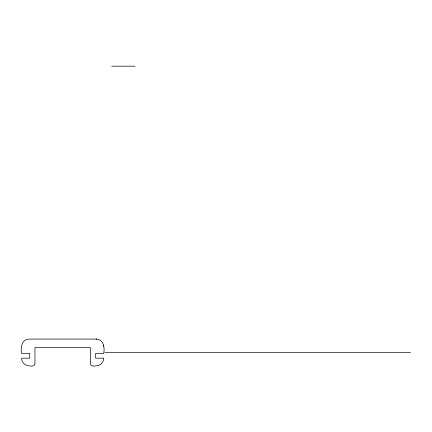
<?xml version="1.0" encoding="UTF-8"?>
<svg xmlns="http://www.w3.org/2000/svg" width="432" height="432" viewBox="0 0 432 432"><rect width="100%" height="100%" fill="white"/><g stroke="black" fill="none" stroke-linecap="round" stroke-linejoin="round"><path stroke-width="0.65" d="M111.721 66.193L135.108 66.193M96.066 339.077L29.236 339.077C21.816 339.044 20.369 347.641 21.6 353.398L29.716 353.398L29.716 358.171L21.6 358.171C21.562 361.282 23.636 364.273 26.568 365.326C29.176 365.828 34.214 367.411 34.965 363.895L34.965 347.571L90.342 347.571L90.342 363.895C91.093 367.411 96.131 365.828 98.739 365.326C101.671 364.273 103.745 361.282 103.707 358.171L95.591 358.171L95.591 353.398L103.707 353.398C104.938 347.641 103.491 339.044 96.066 339.077L96.611 339.093M104.852 352.442L410.4 352.442M103.534 345.087L103.685 346.167"/></g></svg>
